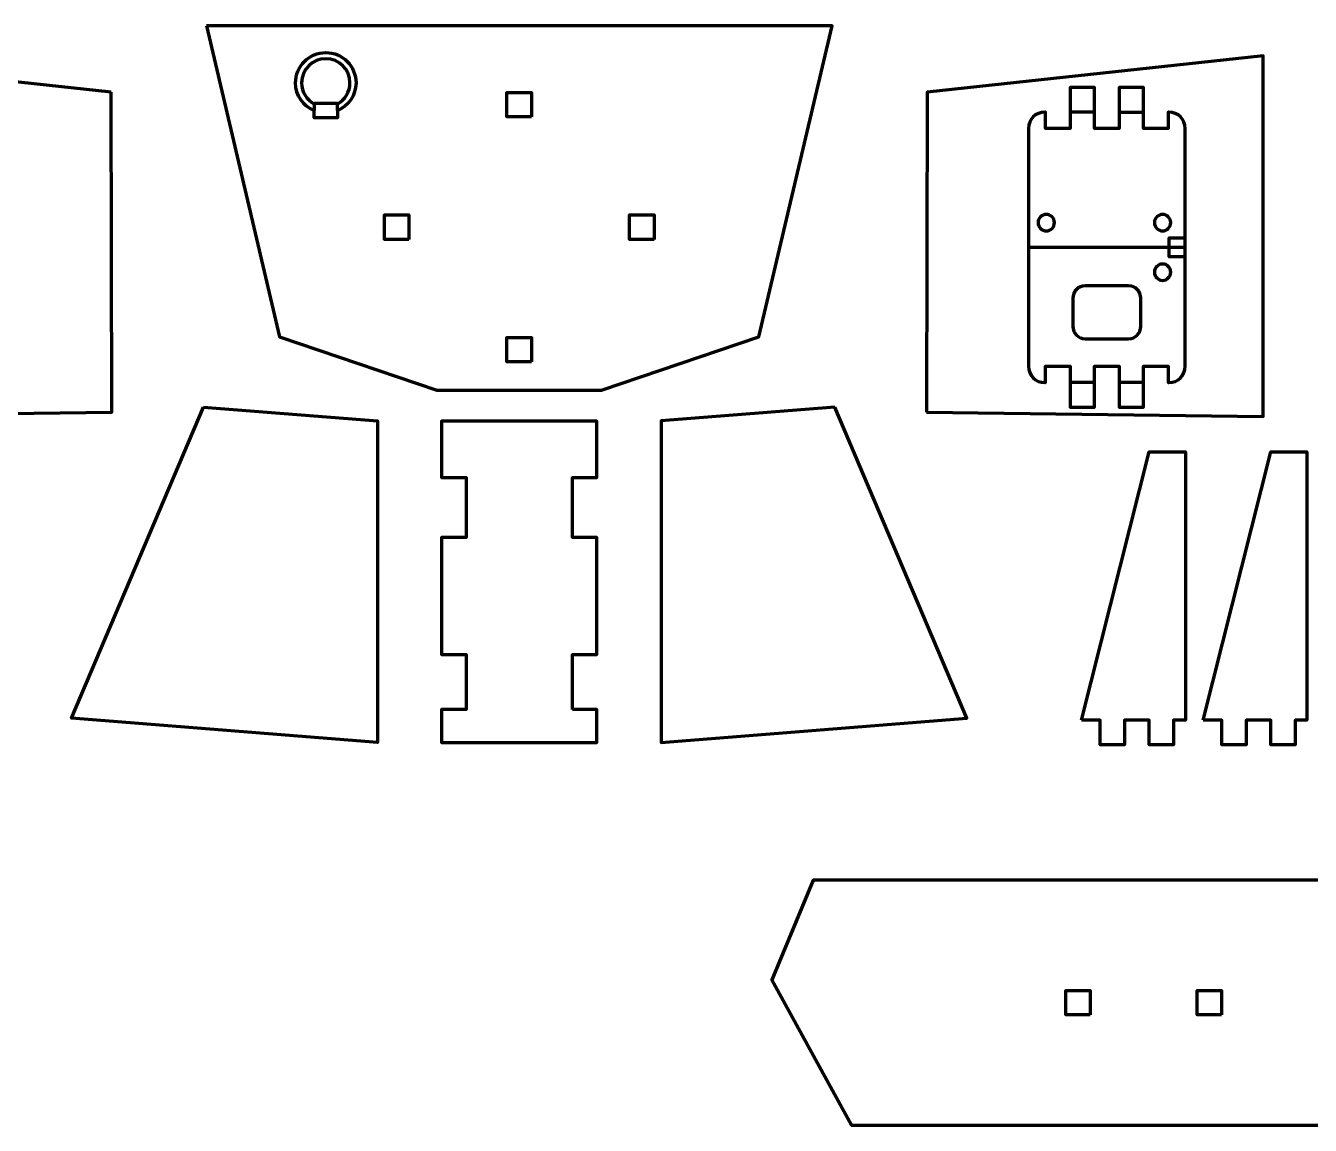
# Model space of a CAD drawing. Header units: inches. Extents: x 247 to 2765, y -1897 to -1110.
# Drawn here: x 404.1 to 561.4, y -1471.6 to -1337 of the extents above; entities that cross this region are included whole.
import ezdxf

# ---------------------------------------------------------------- set-up
doc = ezdxf.new("R2010")
doc.units = ezdxf.units.IN
doc.header["$MEASUREMENT"] = 0
doc.layers.add('Layer 1', color=7, linetype='Continuous')

# ---------------------------------------------------------------- blocks, each defined once
blk = doc.blocks.new('block 76')
at = {"layer": 'Layer 1', "color": 18, "lineweight": 70, "true_color": 0x010101}
for points in [[(391.09, -1347.62), (388.09, -1347.62)], [(394.09, -1347.62), (397.09, -1347.62)], [(383, -1364.18), (402.2, -1364.18)], [(388.09, -1380.73), (391.09, -1380.73)], [(394.1, -1380.73), (397.09, -1380.73)]]:
    blk.add_lwpolyline(points, dxfattribs=at)
at = {"layer": 'Layer 1', "color": 240, "lineweight": 70, "true_color": 0xec2227}
blk.add_lwpolyline([(383, -1365.35), (384.98, -1365.35), (384.98, -1363), (383, -1363)], dxfattribs=at)
at = {"layer": 'Layer 1', "color": 18, "lineweight": 70, "true_color": 0x010101}
for points, knots in [([(400.2, -1347.62), (400.2, -1347.62), (400.09, -1347.62), (400.09, -1347.62), (400.09, -1347.62), (400.09, -1349.62), (400.09, -1349.62), (400.09, -1349.62), (397.09, -1349.62), (397.09, -1349.62), (397.09, -1349.62), (397.09, -1344.62), (397.09, -1344.62), (397.09, -1344.62), (394.09, -1344.62), (394.09, -1344.62), (394.09, -1344.62), (394.09, -1349.62), (394.09, -1349.62), (394.09, -1349.62), (391.09, -1349.62), (391.09, -1349.62), (391.09, -1349.62), (391.09, -1344.62), (391.09, -1344.62), (391.09, -1344.62), (388.09, -1344.62), (388.09, -1344.62), (388.09, -1344.62), (388.09, -1349.62), (388.09, -1349.62), (388.09, -1349.62), (385.09, -1349.62), (385.09, -1349.62), (385.09, -1349.62), (385.09, -1347.62), (385.09, -1347.62), (385.09, -1347.62), (385, -1347.62), (385, -1347.62), (383.89, -1347.62), (383, -1348.52), (383, -1349.62), (383, -1349.62), (383, -1378.73), (383, -1378.73), (383, -1379.83), (383.89, -1380.73), (385, -1380.73), (385, -1380.73), (385.09, -1380.73), (385.09, -1380.73), (385.09, -1380.73), (385.09, -1378.73), (385.09, -1378.73), (385.09, -1378.73), (388.09, -1378.73), (388.09, -1378.73), (388.09, -1378.73), (388.09, -1383.73), (388.09, -1383.73), (388.09, -1383.73), (391.09, -1383.73), (391.09, -1383.73), (391.09, -1383.73), (391.09, -1378.73), (391.09, -1378.73), (391.09, -1378.73), (394.09, -1378.73), (394.09, -1378.73), (394.09, -1378.73), (394.09, -1383.73), (394.09, -1383.73), (394.09, -1383.73), (397.09, -1383.73), (397.09, -1383.73), (397.09, -1383.73), (397.09, -1378.73), (397.09, -1378.73), (397.09, -1378.73), (400.09, -1378.73), (400.09, -1378.73), (400.09, -1378.73), (400.09, -1380.73), (400.09, -1380.73), (400.09, -1380.73), (400.2, -1380.73), (400.2, -1380.73), (401.3, -1380.73), (402.2, -1379.83), (402.2, -1378.73), (402.2, -1378.73), (402.2, -1349.62), (402.2, -1349.62), (402.2, -1348.52), (401.3, -1347.62), (400.2, -1347.62)], [0, 0, 0, 0, 1, 1, 1, 2, 2, 2, 3, 3, 3, 4, 4, 4, 5, 5, 5, 6, 6, 6, 7, 7, 7, 8, 8, 8, 9, 9, 9, 10, 10, 10, 11, 11, 11, 12, 12, 12, 13, 13, 13, 14, 14, 14, 15, 15, 15, 16, 16, 16, 17, 17, 17, 18, 18, 18, 19, 19, 19, 20, 20, 20, 21, 21, 21, 22, 22, 22, 23, 23, 23, 24, 24, 24, 25, 25, 25, 26, 26, 26, 27, 27, 27, 28, 28, 28, 29, 29, 29, 30, 30, 30, 31, 31, 31, 32, 32, 32, 32]), ([(396.75, -1370.39), (396.75, -1369.56), (396.08, -1368.89), (395.25, -1368.89), (395.25, -1368.89), (389.94, -1368.89), (389.94, -1368.89), (389.11, -1368.89), (388.44, -1369.56), (388.44, -1370.39), (388.44, -1370.39), (388.44, -1373.85), (388.44, -1373.85), (388.44, -1374.68), (389.11, -1375.35), (389.94, -1375.35), (389.94, -1375.35), (395.25, -1375.35), (395.25, -1375.35), (396.08, -1375.35), (396.75, -1374.68), (396.75, -1373.85), (396.75, -1373.85), (396.75, -1370.39), (396.75, -1370.39)], [0, 0, 0, 0, 1, 1, 1, 2, 2, 2, 3, 3, 3, 4, 4, 4, 5, 5, 5, 6, 6, 6, 7, 7, 7, 8, 8, 8, 8])]:
    blk.add_open_spline(points, degree=3, knots=knots, dxfattribs=at)
at = {"layer": 'Layer 1', "color": 240, "lineweight": 70, "true_color": 0xec2227}
for points in [[(385.77, -1360.15), (386.33, -1360.15), (386.77, -1360.59), (386.77, -1361.15), (386.77, -1361.7), (386.33, -1362.15), (385.77, -1362.15), (385.22, -1362.15), (384.77, -1361.7), (384.77, -1361.15), (384.77, -1360.59), (385.22, -1360.15), (385.77, -1360.15)], [(400.02, -1360.15), (400.57, -1360.15), (401.02, -1360.59), (401.02, -1361.15), (401.02, -1361.7), (400.57, -1362.15), (400.02, -1362.15), (399.46, -1362.15), (399.02, -1361.7), (399.02, -1361.15), (399.02, -1360.59), (399.46, -1360.15), (400.02, -1360.15)], [(385.77, -1366.21), (386.33, -1366.21), (386.77, -1366.65), (386.77, -1367.21), (386.77, -1367.76), (386.33, -1368.21), (385.77, -1368.21), (385.22, -1368.21), (384.77, -1367.76), (384.77, -1367.21), (384.77, -1366.65), (385.22, -1366.21), (385.77, -1366.21)]]:
    blk.add_open_spline(points, degree=3, knots=[0, 0, 0, 0, 1, 1, 1, 2, 2, 2, 3, 3, 3, 4, 4, 4, 4], dxfattribs=at)
blk = doc.blocks.new('block 75')
at = {"layer": 'Layer 1', "color": 18, "lineweight": 70, "true_color": 0x010101}
blk.add_lwpolyline([(414.59, -1345.19), (373.45, -1340.73), (373.45, -1384.86), (414.65, -1384.34), (414.59, -1345.19)], dxfattribs=at)
at = {"layer": 'Layer 1'}
blk.add_blockref('block 76', (0, 0), dxfattribs=at)
blk = doc.blocks.new('block 78')
at = {"layer": 'Layer 1', "color": 18, "lineweight": 70, "true_color": 0x010101}
for points in [[(534.96, -1347.62), (531.96, -1347.62)], [(537.96, -1347.62), (540.96, -1347.62)], [(546.06, -1364.18), (526.86, -1364.18)], [(534.96, -1380.73), (531.96, -1380.73)], [(540.96, -1380.73), (537.96, -1380.73)]]:
    blk.add_lwpolyline(points, dxfattribs=at)
at = {"layer": 'Layer 1', "color": 240, "lineweight": 70, "true_color": 0xec2227}
blk.add_lwpolyline([(546.06, -1365.35), (544.07, -1365.35), (544.07, -1363), (546.06, -1363)], dxfattribs=at)
at = {"layer": 'Layer 1', "color": 18, "lineweight": 70, "true_color": 0x010101}
for points, knots in [([(528.86, -1347.62), (528.86, -1347.62), (528.96, -1347.62), (528.96, -1347.62), (528.96, -1347.62), (528.96, -1349.62), (528.96, -1349.62), (528.96, -1349.62), (531.96, -1349.62), (531.96, -1349.62), (531.96, -1349.62), (531.96, -1344.62), (531.96, -1344.62), (531.96, -1344.62), (534.96, -1344.62), (534.96, -1344.62), (534.96, -1344.62), (534.96, -1349.62), (534.96, -1349.62), (534.96, -1349.62), (537.96, -1349.62), (537.96, -1349.62), (537.96, -1349.62), (537.96, -1344.62), (537.96, -1344.62), (537.96, -1344.62), (540.96, -1344.62), (540.96, -1344.62), (540.96, -1344.62), (540.96, -1349.62), (540.96, -1349.62), (540.96, -1349.62), (543.96, -1349.62), (543.96, -1349.62), (543.96, -1349.62), (543.96, -1347.62), (543.96, -1347.62), (543.96, -1347.62), (544.06, -1347.62), (544.06, -1347.62), (545.16, -1347.62), (546.06, -1348.52), (546.06, -1349.62), (546.06, -1349.62), (546.06, -1378.73), (546.06, -1378.73), (546.06, -1379.83), (545.16, -1380.73), (544.06, -1380.73), (544.06, -1380.73), (543.96, -1380.73), (543.96, -1380.73), (543.96, -1380.73), (543.96, -1378.73), (543.96, -1378.73), (543.96, -1378.73), (540.96, -1378.73), (540.96, -1378.73), (540.96, -1378.73), (540.96, -1383.73), (540.96, -1383.73), (540.96, -1383.73), (537.96, -1383.73), (537.96, -1383.73), (537.96, -1383.73), (537.96, -1378.73), (537.96, -1378.73), (537.96, -1378.73), (534.96, -1378.73), (534.96, -1378.73), (534.96, -1378.73), (534.96, -1383.73), (534.96, -1383.73), (534.96, -1383.73), (531.96, -1383.73), (531.96, -1383.73), (531.96, -1383.73), (531.96, -1378.73), (531.96, -1378.73), (531.96, -1378.73), (528.96, -1378.73), (528.96, -1378.73), (528.96, -1378.73), (528.96, -1380.73), (528.96, -1380.73), (528.96, -1380.73), (528.86, -1380.73), (528.86, -1380.73), (527.75, -1380.73), (526.86, -1379.83), (526.86, -1378.73), (526.86, -1378.73), (526.86, -1349.62), (526.86, -1349.62), (526.86, -1348.52), (527.75, -1347.62), (528.86, -1347.62)], [0, 0, 0, 0, 1, 1, 1, 2, 2, 2, 3, 3, 3, 4, 4, 4, 5, 5, 5, 6, 6, 6, 7, 7, 7, 8, 8, 8, 9, 9, 9, 10, 10, 10, 11, 11, 11, 12, 12, 12, 13, 13, 13, 14, 14, 14, 15, 15, 15, 16, 16, 16, 17, 17, 17, 18, 18, 18, 19, 19, 19, 20, 20, 20, 21, 21, 21, 22, 22, 22, 23, 23, 23, 24, 24, 24, 25, 25, 25, 26, 26, 26, 27, 27, 27, 28, 28, 28, 29, 29, 29, 30, 30, 30, 31, 31, 31, 32, 32, 32, 32]), ([(532.3, -1370.39), (532.3, -1369.56), (532.97, -1368.89), (533.8, -1368.89), (533.8, -1368.89), (539.12, -1368.89), (539.12, -1368.89), (539.95, -1368.89), (540.62, -1369.56), (540.62, -1370.39), (540.62, -1370.39), (540.62, -1373.85), (540.62, -1373.85), (540.62, -1374.68), (539.95, -1375.35), (539.12, -1375.35), (539.12, -1375.35), (533.8, -1375.35), (533.8, -1375.35), (532.97, -1375.35), (532.3, -1374.68), (532.3, -1373.85), (532.3, -1373.85), (532.3, -1370.39), (532.3, -1370.39)], [0, 0, 0, 0, 1, 1, 1, 2, 2, 2, 3, 3, 3, 4, 4, 4, 5, 5, 5, 6, 6, 6, 7, 7, 7, 8, 8, 8, 8])]:
    blk.add_open_spline(points, degree=3, knots=knots, dxfattribs=at)
at = {"layer": 'Layer 1', "color": 240, "lineweight": 70, "true_color": 0xec2227}
for points in [[(529.04, -1360.15), (529.59, -1360.15), (530.04, -1360.59), (530.04, -1361.15), (530.04, -1361.7), (529.59, -1362.15), (529.04, -1362.15), (528.48, -1362.15), (528.04, -1361.7), (528.04, -1361.15), (528.04, -1360.59), (528.48, -1360.15), (529.04, -1360.15)], [(543.28, -1360.15), (543.83, -1360.15), (544.28, -1360.59), (544.28, -1361.15), (544.28, -1361.7), (543.83, -1362.15), (543.28, -1362.15), (542.73, -1362.15), (542.28, -1361.7), (542.28, -1361.15), (542.28, -1360.59), (542.73, -1360.15), (543.28, -1360.15)], [(543.28, -1366.21), (543.83, -1366.21), (544.28, -1366.65), (544.28, -1367.21), (544.28, -1367.76), (543.83, -1368.21), (543.28, -1368.21), (542.73, -1368.21), (542.28, -1367.76), (542.28, -1367.21), (542.28, -1366.65), (542.73, -1366.21), (543.28, -1366.21)]]:
    blk.add_open_spline(points, degree=3, knots=[0, 0, 0, 0, 1, 1, 1, 2, 2, 2, 3, 3, 3, 4, 4, 4, 4], dxfattribs=at)
blk = doc.blocks.new('block 77')
at = {"layer": 'Layer 1', "color": 18, "lineweight": 70, "true_color": 0x010101}
blk.add_lwpolyline([(514.4, -1384.34), (555.6, -1384.86), (555.6, -1340.73), (514.46, -1345.19), (514.4, -1384.34)], dxfattribs=at)
at = {"layer": 'Layer 1'}
blk.add_blockref('block 78', (0, 0), dxfattribs=at)
blk = doc.blocks.new('block 101')
at = {"layer": 'Layer 1', "color": 240, "lineweight": 70, "true_color": 0xec2227}
blk.add_lwpolyline([(442.28, -1347.44), (442.28, -1346.55), (439.42, -1346.55), (439.42, -1347.44)], dxfattribs=at)
blk.add_open_spline([(442.28, -1346.63), (443.19, -1346.12), (443.81, -1345.15), (443.81, -1344.04), (443.81, -1342.4), (442.48, -1341.08), (440.85, -1341.08), (439.21, -1341.08), (437.89, -1342.4), (437.89, -1344.04), (437.89, -1345.15), (438.51, -1346.12), (439.42, -1346.63)], degree=3, knots=[0, 0, 0, 0, 1, 1, 1, 2, 2, 2, 3, 3, 3, 4, 4, 4, 4], dxfattribs=at)
blk = doc.blocks.new('block 100')
at = {"layer": 'Layer 1', "color": 18, "lineweight": 70, "true_color": 0x010101}
blk.add_open_spline([(444.55, -1344.03), (444.55, -1341.99), (442.89, -1340.33), (440.85, -1340.33), (438.8, -1340.33), (437.15, -1341.99), (437.15, -1344.03), (437.15, -1345.57), (438.08, -1346.88), (439.42, -1347.44), (439.42, -1347.44), (439.42, -1348.34), (439.42, -1348.34), (439.42, -1348.34), (442.28, -1348.34), (442.28, -1348.34), (442.28, -1348.34), (442.28, -1347.44), (442.28, -1347.44), (443.61, -1346.88), (444.55, -1345.57), (444.55, -1344.03)], degree=3, knots=[0, 0, 0, 0, 1, 1, 1, 2, 2, 2, 3, 3, 3, 4, 4, 4, 5, 5, 5, 6, 6, 6, 7, 7, 7, 7], dxfattribs=at)
at = {"layer": 'Layer 1'}
blk.add_blockref('block 101', (0, 0), dxfattribs=at)
blk = doc.blocks.new('block 99')
at = {"layer": 'Layer 1', "color": 18, "lineweight": 70, "true_color": 0x010101}
for points in [[(426.23, -1337.04), (435.19, -1375.13), (454.46, -1381.64), (474.59, -1381.64), (493.87, -1375.13), (502.82, -1337.04), (426.23, -1337.04)], [(466.03, -1348.2), (463.03, -1348.2), (463.03, -1345.2), (466.03, -1345.2), (466.03, -1348.2)], [(451.03, -1363.2), (448.03, -1363.2), (448.03, -1360.2), (451.03, -1360.2), (451.03, -1363.2)], [(481.03, -1363.2), (478.03, -1363.2), (478.03, -1360.2), (481.03, -1360.2), (481.03, -1363.2)], [(466.03, -1378.2), (463.03, -1378.2), (463.03, -1375.2), (466.03, -1375.2), (466.03, -1378.2)]]:
    blk.add_lwpolyline(points, dxfattribs=at)
at = {"layer": 'Layer 1'}
blk.add_blockref('block 100', (0, 0), dxfattribs=at)

msp = doc.modelspace()

# ---------------------------------------------------------------- linework, layer by layer
at = {"layer": 'Layer 1', "color": 18, "lineweight": 70, "true_color": 0x010101}
for points in [[(425.87, -1383.72), (447.16, -1385.41), (447.16, -1424.77), (409.71, -1421.8), (425.87, -1383.72)], [(503.18, -1383.72), (481.9, -1385.41), (481.9, -1424.77), (519.34, -1421.8), (503.18, -1383.72)], [(471.03, -1420.72), (471.03, -1414), (474.03, -1414), (474.03, -1399.68), (471.03, -1399.68), (471.03, -1392.32), (474.03, -1392.32), (474.03, -1385.43), (455.03, -1385.43), (455.03, -1392.32), (458.03, -1392.32), (458.03, -1399.68), (455.03, -1399.68), (455.03, -1414), (458.03, -1414), (458.03, -1420.72), (455.03, -1420.72), (455.03, -1424.77), (474.03, -1424.77), (474.03, -1420.72), (471.03, -1420.72)], [(533.36, -1422.05), (541.63, -1389.21), (546.07, -1389.21), (546.07, -1422.05), (544.63, -1422.05), (544.63, -1425.05), (541.63, -1425.05), (541.63, -1422.05), (538.63, -1422.05), (538.63, -1425.05), (535.63, -1425.05), (535.63, -1422.05), (533.36, -1422.05)], [(548.25, -1422.05), (556.52, -1389.21), (560.96, -1389.21), (560.96, -1422.05), (559.52, -1422.05), (559.52, -1425.05), (556.52, -1425.05), (556.52, -1422.05), (553.52, -1422.05), (553.52, -1425.05), (550.52, -1425.05), (550.52, -1422.05), (548.25, -1422.05)], [(581.43, -1441.63), (500.49, -1441.63), (495.45, -1453.81), (505.2, -1471.62), (576.72, -1471.62), (586.47, -1453.81), (581.43, -1441.63)], [(534.42, -1458.12), (531.42, -1458.12), (531.42, -1455.12), (534.42, -1455.12), (534.42, -1458.12)], [(550.5, -1458.12), (547.5, -1458.12), (547.5, -1455.12), (550.5, -1455.12), (550.5, -1458.12)]]:
    msp.add_lwpolyline(points, dxfattribs=at)

# ---------------------------------------------------------------- block references
at = {"layer": 'Layer 1'}
for name in ['block 99', 'block 75', 'block 77']:
    msp.add_blockref(name, (0, 0), dxfattribs=at)

doc.saveas('drawing.dxf')
